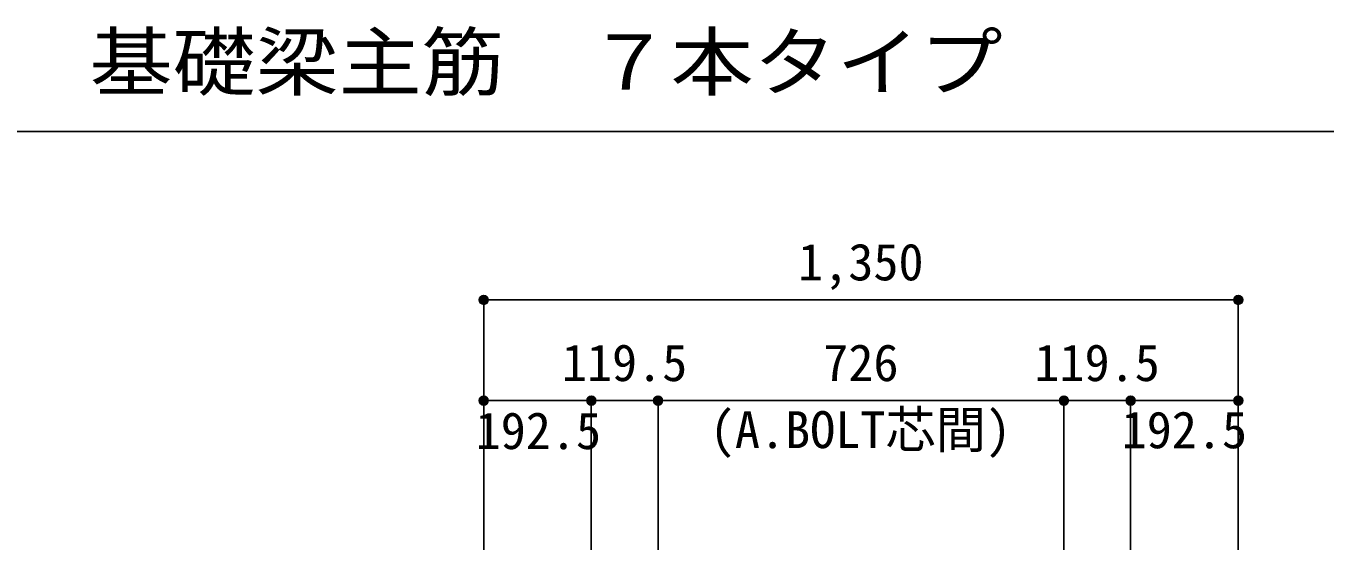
# Model space of a CAD drawing. Units: millimetres at full size, sheet at 1:30. Extents: x -5973 to 5954, y -4195 to 4201.
# Drawn here: x -942 to 1384, y -970 to -33 of the extents above; entities that cross this region are included whole.
import ezdxf
from ezdxf.enums import TextEntityAlignment as Align

# ---------------------------------------------------------------- set-up
doc = ezdxf.new("R2010")
doc.units = ezdxf.units.MM
doc.header["$LTSCALE"] = 30
doc.header["$PDMODE"] = 32
doc.header["$PDSIZE"] = 15
for name, color, linetype in [('0-7_文字', 4, 'Continuous'), ('0-D_寸法', 4, 'Continuous'), ('6-7_文字', 7, 'Continuous'), ('F-0_枠', 6, 'Continuous')]:
    doc.layers.add(name, color=color, linetype=linetype)
doc.styles.add('ＭＳ ゴシック', font='')
doc.styles.get('ＭＳ ゴシック').set_extended_font_data('MS Gothic')

msp = doc.modelspace()

# ---------------------------------------------------------------- linework, layer by layer
at = {"layer": '0-D_寸法'}
for p, q in [((1227.44, -522.85), (-122.56, -522.85)), ((-122.56, -522.85), (-122.56, -702.85)), ((1227.44, -522.85), (1227.44, -702.85)), ((1227.44, -522.85), (1227.44, -702.85)), ((69.94, -702.85), (-122.56, -702.85)), ((-122.56, -702.85), (-122.56, -969.89)), ((189.44, -702.85), (69.94, -702.85)), ((69.94, -702.85), (69.94, -969.89)), ((915.44, -702.85), (189.44, -702.85)), ((189.44, -702.85), (189.44, -969.89)), ((1034.94, -702.85), (915.44, -702.85)), ((915.44, -702.85), (915.44, -969.89)), ((1227.44, -702.85), (1034.94, -702.85)), ((1034.94, -702.85), (1034.94, -969.89)), ((1227.44, -702.85), (1227.44, -969.89)), ((1227.44, -702.85), (1227.44, -969.89))]:
    msp.add_line(p, q, dxfattribs=at)
for centre, radius in [((-122.56, -522.85), 8), ((-122.56, -522.85), 8), ((-122.56, -522.85), 7.2), ((-122.56, -522.85), 7.2), ((-122.56, -522.85), 6.4), ((-122.56, -522.85), 6.4), ((-122.56, -522.85), 5.6), ((-122.56, -522.85), 5.6), ((-122.56, -522.85), 4.8), ((-122.56, -522.85), 4.8), ((-122.56, -522.85), 4), ((-122.56, -522.85), 4), ((-122.56, -522.85), 3.2), ((-122.56, -522.85), 3.2), ((-122.56, -522.85), 2.4), ((-122.56, -522.85), 2.4), ((-122.56, -522.85), 1.6), ((-122.56, -522.85), 1.6), ((-122.56, -522.85), 0.8), ((-122.56, -522.85), 0.8), ((1227.44, -522.85), 8), ((1227.44, -522.85), 7.2), ((1227.44, -522.85), 6.4), ((1227.44, -522.85), 5.6), ((1227.44, -522.85), 4.8), ((1227.44, -522.85), 4), ((1227.44, -522.85), 3.2), ((1227.44, -522.85), 2.4), ((1227.44, -522.85), 1.6), ((1227.44, -522.85), 0.8), ((-122.56, -702.85), 8), ((-122.56, -702.85), 7.2), ((-122.56, -702.85), 6.4), ((-122.56, -702.85), 5.6), ((69.94, -702.85), 8), ((69.94, -702.85), 7.2), ((69.94, -702.85), 6.4), ((69.94, -702.85), 5.6), ((189.44, -702.85), 8), ((189.44, -702.85), 7.2), ((189.44, -702.85), 6.4), ((189.44, -702.85), 5.6), ((915.44, -702.85), 8), ((915.44, -702.85), 7.2), ((915.44, -702.85), 6.4), ((915.44, -702.85), 5.6), ((1034.94, -702.85), 8), ((1034.94, -702.85), 7.2), ((1034.94, -702.85), 6.4), ((1034.94, -702.85), 5.6), ((1227.44, -702.85), 8), ((1227.44, -702.85), 7.2), ((1227.44, -702.85), 6.4), ((1227.44, -702.85), 5.6), ((-122.56, -702.85), 4.8), ((-122.56, -702.85), 4), ((-122.56, -702.85), 3.2), ((-122.56, -702.85), 2.4), ((-122.56, -702.85), 1.6), ((-122.56, -702.85), 0.8), ((69.94, -702.85), 4.8), ((69.94, -702.85), 4), ((69.94, -702.85), 3.2), ((69.94, -702.85), 2.4), ((69.94, -702.85), 1.6), ((69.94, -702.85), 0.8), ((189.44, -702.85), 4.8), ((189.44, -702.85), 4), ((189.44, -702.85), 3.2), ((189.44, -702.85), 2.4), ((189.44, -702.85), 1.6), ((189.44, -702.85), 0.8), ((915.44, -702.85), 4.8), ((915.44, -702.85), 4), ((915.44, -702.85), 3.2), ((915.44, -702.85), 2.4), ((915.44, -702.85), 1.6), ((915.44, -702.85), 0.8), ((1034.94, -702.85), 4.8), ((1034.94, -702.85), 4), ((1034.94, -702.85), 3.2), ((1034.94, -702.85), 2.4), ((1034.94, -702.85), 1.6), ((1034.94, -702.85), 0.8), ((1227.44, -702.85), 4.8), ((1227.44, -702.85), 4), ((1227.44, -702.85), 3.2), ((1227.44, -702.85), 2.4), ((1227.44, -702.85), 1.6), ((1227.44, -702.85), 0.8)]:
    msp.add_circle(centre, radius, dxfattribs=at)
at = {"layer": '0-D_寸法', "color": 7}
for p in [(-122.56, -522.85), (1227.44, -522.85), (-122.56, -702.85), (69.94, -702.85), (189.44, -702.85), (915.44, -702.85), (1034.94, -702.85), (1227.44, -702.85), (1227.44, -702.85)]:
    msp.add_point(p, dxfattribs=at)
at = {"layer": 'F-0_枠', "color": 2}
msp.add_line((-5972.88, -222.05), (3723.6, -222.05), dxfattribs=at)

# ---------------------------------------------------------------- texts
at = {"layer": '0-7_文字', "style": 'ＭＳ ゴシック'}
msp.add_text('(A.BOLT芯間)', height=65.98, dxfattribs=at).set_placement((281.92, -807.62), align=Align.BOTTOM_LEFT)
at = {"layer": '0-D_寸法', "style": 'ＭＳ ゴシック'}
for s, p in [('1,350', (439.94, -507.85)), ('119.5', (17.19, -687.85)), ('726', (484.94, -687.85)), ('119.5', (862.69, -687.85)), ('192.5', (-137.08, -809.4)), ('192.5', (1018.78, -807.91))]:
    msp.add_text(s, height=65.98, dxfattribs=at).set_placement(p, align=Align.BOTTOM_LEFT)
at = {"layer": '6-7_文字', "color": 2, "style": 'ＭＳ ゴシック', "width": 1.1}
msp.add_text('\u3000\u3000基礎梁主筋\u3000７本タイプ', height=98.97, dxfattribs=at).set_placement((-1124.64, -177.05), align=Align.BOTTOM_LEFT)

doc.saveas('drawing.dxf')
